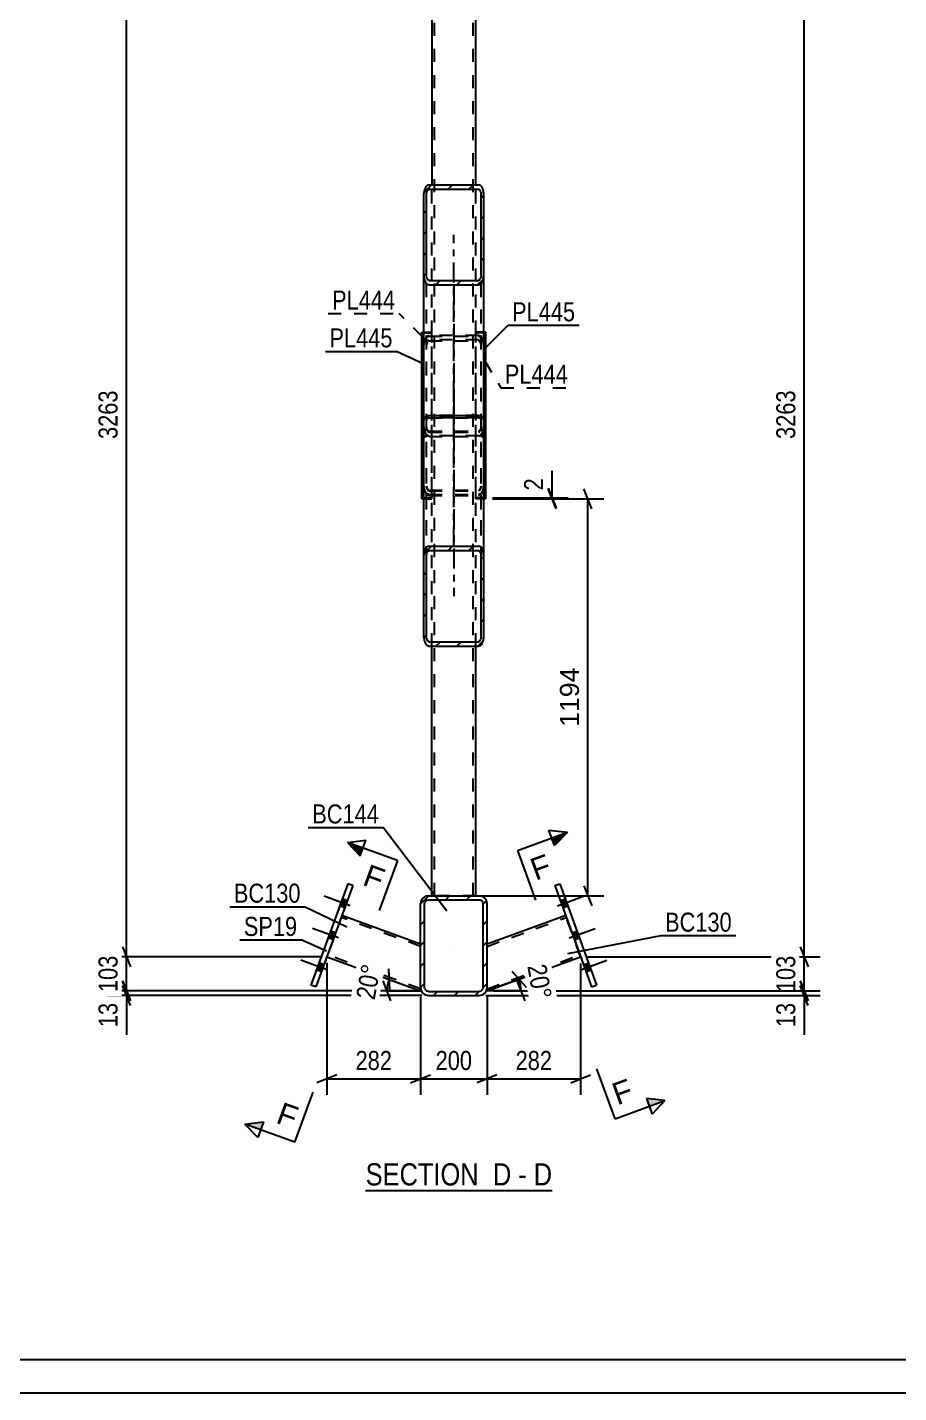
# Model space of a CAD drawing. Header units: millimetres. Extents: x 0 to 1189, y 0 to 841.
# Drawn here: x 177.8 to 309, y 0 to 205.4 of the extents above; entities that cross this region are included whole.
import ezdxf

# ---------------------------------------------------------------- set-up
doc = ezdxf.new("R2010")
doc.units = ezdxf.units.MM
doc.linetypes.add('DXK_LINE_DOT2', pattern=[3.9198, 1.9599, -1.9599])
doc.linetypes.add('DXK_LINE_DOT3', pattern=[5.9187, 2.979, -0.9799, 0.9799, -0.9799])
doc.styles.add('Arial', font='arial.ttf', dxfattribs={"height": 0.2})
doc.styles.add('Arial Narrow', font='ARIALN.TTF', dxfattribs={"height": 0.2})

# ---------------------------------------------------------------- blocks, each defined once
blk = doc.blocks.new('Unknown-814738513-1135')
at = {"color": 5, "linetype": 'Continuous'}
for p, q in [((5, 5), (1184, 5)), ((0, 0), (1189, 0))]:
    blk.add_line(p, q, dxfattribs=at)
blk = doc.blocks.new('Unknown-814738513-15 - 2674')
at = {"color": 6, "linetype": 'Continuous'}
blk.add_line((228.74, 30.43), (256.81, 30.43), dxfattribs=at)
at = {"color": 0, "linetype": 'Continuous'}
for points in [[(246.85, 31.18), (246.85, 34.68), (228.74, 34.68), (228.74, 31.18)], [(250.67, 31.18), (250.67, 34.68), (247.9, 34.68), (247.9, 31.18)], [(252.99, 31.18), (252.99, 34.68), (251.72, 34.68), (251.72, 31.18)], [(256.81, 31.18), (256.81, 34.68), (254.04, 34.68), (254.04, 31.18)]]:
    blk.add_wipeout(points, dxfattribs=at)
at = {"color": 7, "linetype": 'Continuous', "style": 'Arial Narrow'}
for s, p in [('SECTION ', (228.74, 31.18)), ('D', (247.9, 31.18)), ('D', (254.04, 31.18)), ('-', (251.72, 31.18))]:
    blk.add_text(s, height=3.34, dxfattribs=at).set_placement(p)
blk = doc.blocks.new('Part-814738513-2681 - 2674')
at = {"color": 2, "linetype": 'Continuous'}
for p, q in [((237.21, 159.55), (237.51, 159.55)), ((237.21, 159.43), (237.21, 159.55)), ((237.21, 134.49), (237.21, 134.61)), ((237.21, 134.49), (237.51, 134.49))]:
    blk.add_line(p, q, dxfattribs=at)
at = {"color": 7, "linetype": 'DXK_LINE_DOT2'}
for p, q in [((237.21, 134.61), (237.21, 159.43)), ((237.51, 159.55), (238.71, 159.55)), ((238.71, 134.49), (238.71, 159.55)), ((237.51, 134.49), (238.71, 134.49))]:
    blk.add_line(p, q, dxfattribs=at)
blk = doc.blocks.new('Part-814738513-2680 - 2674')
at = {"color": 7, "linetype": 'DXK_LINE_DOT2'}
for p, q in [((245.31, 134.61), (245.31, 159.43)), ((246.51, 159.43), (245.31, 159.43)), ((246.51, 134.61), (245.31, 134.61))]:
    blk.add_line(p, q, dxfattribs=at)
at = {"color": 2, "linetype": 'Continuous'}
for p, q in [((246.81, 159.43), (246.51, 159.43)), ((246.81, 134.61), (246.81, 159.43)), ((246.81, 134.61), (246.51, 134.61))]:
    blk.add_line(p, q, dxfattribs=at)
blk = doc.blocks.new('Bolt-814738513-2698 - 2674')
at = {"linetype": 'Continuous'}
for points in [[(259.16, 73.25), (258.79, 74.28), (258.03, 74.01), (258.41, 72.97)], [(259.16, 73.25), (258.79, 74.28), (258.03, 74.01), (258.41, 72.97)], [(259.16, 73.25), (258.79, 74.28), (258.03, 74.01), (258.41, 72.97)], [(260.92, 68.41), (260.55, 69.44), (259.79, 69.17), (260.17, 68.13)], [(260.92, 68.41), (260.55, 69.44), (259.79, 69.17), (260.17, 68.13)], [(262.67, 63.62), (262.29, 64.65), (261.54, 64.38), (261.92, 63.34)], [(262.67, 63.62), (262.29, 64.65), (261.54, 64.38), (261.92, 63.34)], [(262.67, 63.62), (262.29, 64.65), (261.54, 64.38), (261.92, 63.34)]]:
    blk.add_hatch(color=1, dxfattribs=at).paths.add_polyline_path(points)
at = {"color": 1, "linetype": 'Continuous'}
for p, q in [((257.61, 73.27), (261.51, 74.69)), ((257.61, 73.27), (261.51, 74.69)), ((257.61, 73.27), (261.51, 74.69)), ((258.03, 74.01), (258.79, 74.28)), ((258.03, 74.01), (258.79, 74.28)), ((258.03, 74.01), (258.79, 74.28)), ((258.41, 72.97), (259.16, 73.25)), ((258.41, 72.97), (259.16, 73.25)), ((258.41, 72.97), (259.16, 73.25)), ((259.37, 68.43), (263.27, 69.85)), ((259.37, 68.43), (263.27, 69.85)), ((259.79, 69.17), (260.55, 69.44)), ((259.79, 69.17), (260.55, 69.44)), ((260.17, 68.13), (260.92, 68.41)), ((260.17, 68.13), (260.92, 68.41)), ((261.12, 63.64), (265.02, 65.06)), ((261.12, 63.64), (265.02, 65.06)), ((261.12, 63.64), (265.02, 65.06)), ((261.54, 64.38), (262.29, 64.65)), ((261.54, 64.38), (262.29, 64.65)), ((261.54, 64.38), (262.29, 64.65)), ((261.92, 63.34), (262.67, 63.62)), ((261.92, 63.34), (262.67, 63.62)), ((261.92, 63.34), (262.67, 63.62))]:
    blk.add_line(p, q, dxfattribs=at)
blk = doc.blocks.new('Part-814738513-2682 - 2674')
at = {"color": 7, "linetype": 'DXK_LINE_DOT2'}
for p, q in [((245.31, 134.49), (245.31, 159.55)), ((246.51, 159.55), (245.31, 159.55)), ((246.81, 134.61), (246.81, 159.43)), ((246.51, 134.49), (245.31, 134.49))]:
    blk.add_line(p, q, dxfattribs=at)
at = {"color": 2, "linetype": 'Continuous'}
for p, q in [((246.81, 159.55), (246.51, 159.55)), ((246.81, 159.55), (246.81, 159.43)), ((246.81, 134.49), (246.51, 134.49)), ((246.81, 134.49), (246.81, 134.61))]:
    blk.add_line(p, q, dxfattribs=at)
blk = doc.blocks.new('Part-814738513-2699 - 2674')
at = {"color": 2, "linetype": 'Continuous'}
for p, q in [((257.2, 76.31), (257.95, 76.58)), ((257.2, 76.31), (262.75, 61.04)), ((257.95, 76.58), (263.5, 61.31)), ((262.75, 61.04), (263.5, 61.31))]:
    blk.add_line(p, q, dxfattribs=at)
blk = doc.blocks.new('Part-814738513-2683 - 2674')
at = {"color": 2, "linetype": 'Continuous'}
for p, q in [((237.21, 134.61), (237.21, 159.43)), ((237.21, 159.43), (237.51, 159.43)), ((237.21, 134.61), (237.51, 134.61))]:
    blk.add_line(p, q, dxfattribs=at)
at = {"color": 7, "linetype": 'DXK_LINE_DOT2'}
for p, q in [((237.51, 159.43), (238.71, 159.43)), ((238.71, 134.61), (238.71, 159.43)), ((237.51, 134.61), (238.71, 134.61))]:
    blk.add_line(p, q, dxfattribs=at)
blk = doc.blocks.new('Bolt-814738513-2700 - 2674')
at = {"linetype": 'Continuous'}
for points in [[(225.61, 72.97), (225.98, 74.01), (225.23, 74.28), (224.85, 73.25)], [(225.61, 72.97), (225.98, 74.01), (225.23, 74.28), (224.85, 73.25)], [(225.61, 72.97), (225.98, 74.01), (225.23, 74.28), (224.85, 73.25)], [(223.84, 68.13), (224.22, 69.17), (223.47, 69.44), (223.09, 68.41)], [(223.84, 68.13), (224.22, 69.17), (223.47, 69.44), (223.09, 68.41)], [(222.1, 63.34), (222.48, 64.38), (221.72, 64.65), (221.35, 63.62)], [(222.1, 63.34), (222.48, 64.38), (221.72, 64.65), (221.35, 63.62)], [(222.1, 63.34), (222.48, 64.38), (221.72, 64.65), (221.35, 63.62)]]:
    blk.add_hatch(color=1, dxfattribs=at).paths.add_polyline_path(points)
at = {"color": 1, "linetype": 'Continuous'}
for p, q in [((226.4, 73.27), (222.5, 74.69)), ((226.4, 73.27), (222.5, 74.69)), ((226.4, 73.27), (222.5, 74.69)), ((225.98, 74.01), (225.23, 74.28)), ((225.98, 74.01), (225.23, 74.28)), ((225.98, 74.01), (225.23, 74.28)), ((225.61, 72.97), (224.85, 73.25)), ((225.61, 72.97), (224.85, 73.25)), ((225.61, 72.97), (224.85, 73.25)), ((224.64, 68.43), (220.74, 69.85)), ((224.64, 68.43), (220.74, 69.85)), ((223.84, 68.13), (223.09, 68.41)), ((223.84, 68.13), (223.09, 68.41)), ((224.22, 69.17), (223.47, 69.44)), ((224.22, 69.17), (223.47, 69.44)), ((222.9, 63.64), (219, 65.06)), ((222.9, 63.64), (219, 65.06)), ((222.9, 63.64), (219, 65.06)), ((222.48, 64.38), (221.72, 64.65)), ((222.48, 64.38), (221.72, 64.65)), ((222.48, 64.38), (221.72, 64.65)), ((222.1, 63.34), (221.35, 63.62)), ((222.1, 63.34), (221.35, 63.62)), ((222.1, 63.34), (221.35, 63.62))]:
    blk.add_line(p, q, dxfattribs=at)
blk = doc.blocks.new('Part-814738513-2701 - 2674')
at = {"color": 2, "linetype": 'Continuous'}
for p, q in [((226.07, 76.58), (220.51, 61.31)), ((226.82, 76.31), (221.26, 61.04)), ((226.82, 76.31), (226.07, 76.58)), ((221.26, 61.04), (220.51, 61.31))]:
    blk.add_line(p, q, dxfattribs=at)
blk = doc.blocks.new('Part-814738513-2822 - 2674')
at = {"color": 7, "linetype": 'DXK_LINE_DOT2'}
for p, q in [((237.51, 145.32), (237.51, 172.91)), ((237.91, 145.32), (237.91, 172.91)), ((246.11, 145.32), (246.11, 172.91)), ((246.51, 145.32), (246.51, 172.91)), ((237.57, 158.22), (237.51, 157.71)), ((238.31, 159.05), (238, 158.94)), ((238.15, 158.33), (238.31, 158.38)), ((245.71, 159.05), (238.31, 159.05)), ((245.71, 158.38), (238.31, 158.38)), ((246.01, 158.94), (245.71, 159.05)), ((245.71, 158.38), (245.86, 158.33)), ((246.51, 157.71), (246.45, 158.22)), ((237.91, 157.71), (237.94, 157.96)), ((246.08, 157.96), (246.11, 157.71)), ((237.51, 145.32), (237.57, 144.8)), ((237.94, 145.06), (237.91, 145.32)), ((238, 144.08), (238.31, 143.98)), ((238.31, 144.65), (238.15, 144.7)), ((238.31, 144.65), (245.71, 144.65)), ((245.71, 143.98), (238.31, 143.98)), ((245.86, 144.7), (245.71, 144.65)), ((245.71, 143.98), (246.01, 144.08)), ((246.11, 145.32), (246.08, 145.06)), ((246.45, 144.8), (246.51, 145.32))]:
    blk.add_line(p, q, dxfattribs=at)
at = {"color": 7, "linetype": 'DXK_LINE_DOT3'}
blk.add_line((242.01, 166.72), (242.01, 143.49), dxfattribs=at)
at = {"color": 7, "linetype": 'DXK_LINE_DOT2'}
for centre, radius, start, end in [((238.78, 157.99), 1.23, 129.1195, 169.1905), ((238.54, 157.85), 0.616, 129.1195, 169.1905), ((245.47, 157.85), 0.616, 10.8095, 50.8805), ((245.24, 157.99), 1.23, 10.8095, 50.8805), ((238.78, 145.03), 1.23, 190.8095, 230.8805), ((238.54, 145.17), 0.616, 190.8095, 230.8805), ((245.47, 145.17), 0.616, 309.1195, 349.1905), ((245.24, 145.03), 1.23, 309.1195, 349.1905)]:
    blk.add_arc(centre, radius, start, end, dxfattribs=at)
blk = doc.blocks.new('Part-814738513-2770 - 2674')
at = {"linetype": 'Continuous'}
h = blk.add_hatch(dxfattribs=at)
h.set_pattern_fill('', scale=0.7, style=0, pattern_type=0)
h.set_pattern_definition([(45, (237.0076, 60.9695), (-1.57154, 1.57154), [])])
h.paths.add_polyline_path([(237.01, 73.57), (237.01, 60.97), (237.1, 60.51), (237.36, 60.12), (237.75, 59.86), (238.21, 59.77), (245.81, 59.77), (246.27, 59.86), (246.66, 60.12), (246.92, 60.51), (247.01, 60.97), (247.01, 73.57), (246.92, 74.03), (246.66, 74.42), (246.27, 74.68), (245.81, 74.77), (238.21, 74.77), (237.75, 74.68), (237.36, 74.42), (237.1, 74.03)])
h.paths.add_polyline_path([(237.78, 73.99), (237.98, 74.12), (238.21, 74.17), (245.81, 74.17), (246.04, 74.12), (246.23, 73.99), (246.36, 73.8), (246.41, 73.57), (246.41, 60.97), (246.36, 60.74), (246.23, 60.55), (246.04, 60.42), (245.81, 60.37), (238.21, 60.37), (237.98, 60.42), (237.78, 60.55), (237.65, 60.74), (237.61, 60.97), (237.61, 73.57), (237.65, 73.8)])
at = {"color": 2, "linetype": 'Continuous'}
for p, q in [((237.1, 74.03), (237.01, 73.57)), ((238.21, 74.77), (237.75, 74.68)), ((237.98, 74.12), (238.21, 74.17)), ((238.21, 74.77), (245.81, 74.77)), ((238.21, 74.17), (245.81, 74.17)), ((246.27, 74.68), (245.81, 74.77)), ((245.81, 74.17), (246.04, 74.12)), ((247.01, 73.57), (246.92, 74.03)), ((237.01, 60.97), (237.01, 73.57)), ((237.61, 73.57), (237.65, 73.8)), ((237.61, 60.97), (237.61, 73.57)), ((246.36, 73.8), (246.41, 73.57)), ((246.41, 60.97), (246.41, 73.57)), ((247.01, 60.97), (247.01, 73.57)), ((237.01, 60.97), (237.1, 60.51)), ((237.65, 60.74), (237.61, 60.97)), ((237.75, 59.86), (238.21, 59.77)), ((238.21, 60.37), (237.98, 60.42)), ((238.21, 60.37), (245.81, 60.37)), ((238.21, 59.77), (245.81, 59.77)), ((246.04, 60.42), (245.81, 60.37)), ((245.81, 59.77), (246.27, 59.86)), ((246.41, 60.97), (246.36, 60.74)), ((246.92, 60.51), (247.01, 60.97))]:
    blk.add_line(p, q, dxfattribs=at)
at = {"color": 7, "linetype": 'DXK_LINE_DOT3'}
blk.add_line((242.01, 67.27), (242.01, 67.27), dxfattribs=at)
at = {"color": 2, "linetype": 'Continuous'}
for centre, radius, start, end in [((238.21, 73.57), 1.2, 112.5, 157.5), ((238.21, 73.57), 0.6, 112.5, 157.5), ((245.81, 73.57), 0.6, 22.5, 67.5), ((245.81, 73.57), 1.2, 22.5, 67.5), ((238.21, 60.97), 1.2, 202.5, 247.5), ((238.21, 60.97), 0.6, 202.5, 247.5), ((245.81, 60.97), 0.6, 292.5, 337.5), ((245.81, 60.97), 1.2, 292.5, 337.5)]:
    blk.add_arc(centre, radius, start, end, dxfattribs=at)
blk = doc.blocks.new('Part-814738513-2706 - 2674')
at = {"color": 2, "linetype": 'Continuous'}
for p, q in [((258.85, 71.78), (247.01, 67.47)), ((247.01, 60.44), (261.1, 65.57)), ((247.01, 60.63), (247.01, 60.97)), ((247.01, 60.49), (247.01, 60.63)), ((247.01, 60.44), (247.01, 60.49))]:
    blk.add_line(p, q, dxfattribs=at)
at = {"color": 7, "linetype": 'DXK_LINE_DOT2'}
for p, q in [((247.01, 67.15), (258.95, 71.49)), ((261.1, 65.57), (258.85, 71.78)), ((247.01, 60.63), (247.01, 67.47)), ((247.01, 67.12), (247.01, 67.15)), ((247.01, 60.76), (261, 65.86)), ((247.01, 60.44), (247.01, 60.44))]:
    blk.add_line(p, q, dxfattribs=at)
blk = doc.blocks.new('Part-814738513-2707 - 2674')
at = {"color": 7, "linetype": 'DXK_LINE_DOT2'}
for p, q in [((225.17, 71.78), (222.91, 65.57)), ((237.01, 67.15), (225.07, 71.49)), ((237.01, 60.76), (223.01, 65.86)), ((237.01, 60.97), (237.01, 67.47)), ((237.01, 67.12), (237.01, 67.15))]:
    blk.add_line(p, q, dxfattribs=at)
at = {"color": 2, "linetype": 'Continuous'}
for p, q in [((237.01, 67.47), (225.17, 71.78)), ((222.91, 65.57), (237.01, 60.44)), ((237.01, 60.44), (237.01, 60.97))]:
    blk.add_line(p, q, dxfattribs=at)
blk = doc.blocks.new('Part-814738513-2709 - 2674')
at = {"color": 7, "linetype": 'DXK_LINE_DOT3'}
blk.add_line((242.01, 127.32), (242.01, 150.55), dxfattribs=at)
at = {"color": 7, "linetype": 'DXK_LINE_DOT2'}
for p, q in [((237.57, 146.61), (237.51, 146.35)), ((237.51, 121.13), (237.51, 146.35)), ((237.74, 146.82), (237.57, 146.61)), ((238, 146.97), (237.74, 146.82)), ((237.91, 146.35), (237.94, 146.48)), ((237.91, 121.13), (237.91, 146.35)), ((237.94, 146.48), (238.02, 146.59)), ((238.31, 147.02), (238, 146.97)), ((238.02, 146.59), (238.15, 146.66)), ((238.15, 146.66), (238.31, 146.68)), ((245.71, 147.02), (238.31, 147.02)), ((245.71, 146.68), (238.31, 146.68)), ((246.01, 146.97), (245.71, 147.02)), ((245.71, 146.68), (245.86, 146.66)), ((245.86, 146.66), (245.99, 146.59)), ((245.99, 146.59), (246.08, 146.48)), ((246.27, 146.82), (246.01, 146.97)), ((246.08, 146.48), (246.11, 146.35)), ((246.11, 121.13), (246.11, 146.35)), ((246.45, 146.61), (246.27, 146.82)), ((246.51, 146.35), (246.45, 146.61)), ((246.51, 121.13), (246.51, 146.35)), ((237.51, 143.98), (237.91, 143.98)), ((246.51, 143.98), (246.11, 143.98)), ((237.51, 136.33), (237.57, 135.82)), ((237.94, 136.08), (237.91, 136.33)), ((238.31, 135.66), (238.15, 135.71)), ((238.31, 135.66), (245.71, 135.66)), ((245.86, 135.71), (245.71, 135.66)), ((246.11, 136.33), (246.08, 136.08)), ((246.45, 135.82), (246.51, 136.33)), ((238, 135.09), (238.15, 135.04)), ((238.15, 135.04), (238.31, 134.99)), ((238.31, 134.99), (245.71, 134.99)), ((245.71, 134.99), (245.99, 135.09)), ((245.99, 135.09), (246.01, 135.09))]:
    blk.add_line(p, q, dxfattribs=at)
for centre, radius, start, end in [((238.78, 136.05), 1.23, 190.8095, 230.8805), ((238.54, 136.19), 0.616, 190.8095, 230.8805), ((245.47, 136.19), 0.616, 309.1195, 349.1905), ((245.24, 136.05), 1.23, 309.1195, 349.1905)]:
    blk.add_arc(centre, radius, start, end, dxfattribs=at)
blk = doc.blocks.new('Part-814738513-2821 - 2674')
at = {"linetype": 'Continuous'}
h = blk.add_hatch(dxfattribs=at)
h.set_pattern_fill('', scale=0.7, style=0, pattern_type=0)
h.set_pattern_definition([(45, (237.5076, 168.011), (-1.57154, 1.57154), [])])
h.paths.add_polyline_path([(237.51, 180.4), (237.51, 168.01), (237.57, 167.5), (237.74, 167.06), (238, 166.77), (238.31, 166.67), (245.71, 166.67), (246.01, 166.77), (246.27, 167.06), (246.45, 167.5), (246.51, 168.01), (246.51, 180.4), (246.45, 180.92), (246.27, 181.35), (246.01, 181.64), (245.71, 181.74), (238.31, 181.74), (238, 181.64), (237.74, 181.35), (237.57, 180.92)])
h.paths.add_polyline_path([(238.02, 180.88), (238.15, 181.02), (238.31, 181.07), (245.71, 181.07), (245.86, 181.02), (245.99, 180.88), (246.08, 180.66), (246.11, 180.4), (246.11, 168.01), (246.08, 167.75), (245.99, 167.54), (245.86, 167.39), (245.71, 167.34), (238.31, 167.34), (238.15, 167.39), (238.02, 167.54), (237.94, 167.75), (237.91, 168.01), (237.91, 180.4), (237.94, 180.66)])
at = {"color": 2, "linetype": 'Continuous'}
for p, q in [((237.57, 180.92), (237.51, 180.4)), ((238.31, 181.74), (238, 181.64)), ((238.15, 181.02), (238.31, 181.07)), ((238.31, 181.74), (245.71, 181.74)), ((238.31, 181.07), (245.71, 181.07)), ((246.01, 181.64), (245.71, 181.74)), ((245.71, 181.07), (245.86, 181.02)), ((246.51, 180.4), (246.45, 180.92)), ((237.51, 168.01), (237.51, 180.4)), ((237.91, 180.4), (237.94, 180.66)), ((237.91, 168.01), (237.91, 180.4)), ((246.08, 180.66), (246.11, 180.4)), ((246.11, 168.01), (246.11, 180.4)), ((246.51, 168.01), (246.51, 180.4)), ((237.51, 146.35), (237.51, 168.01)), ((237.51, 168.01), (237.57, 167.5)), ((237.94, 167.75), (237.91, 168.01)), ((238, 166.77), (238.31, 166.67)), ((238.31, 167.34), (238.15, 167.39)), ((238.31, 167.34), (245.71, 167.34)), ((238.31, 166.67), (245.71, 166.67)), ((245.86, 167.39), (245.71, 167.34)), ((245.71, 166.67), (246.01, 166.77)), ((246.11, 168.01), (246.08, 167.75)), ((246.45, 167.5), (246.51, 168.01)), ((246.51, 146.35), (246.51, 168.01))]:
    blk.add_line(p, q, dxfattribs=at)
at = {"color": 7, "linetype": 'DXK_LINE_DOT2'}
for p, q in [((237.51, 168.01), (237.51, 180.4)), ((237.91, 145.2), (237.91, 180.4)), ((246.11, 145.2), (246.11, 180.4)), ((246.51, 168.01), (246.51, 180.4)), ((238, 158.83), (238.31, 158.93)), ((238.31, 158.26), (238.15, 158.21)), ((238.31, 158.93), (245.71, 158.93)), ((238.31, 158.26), (245.71, 158.26)), ((245.71, 158.93), (246.01, 158.83)), ((245.86, 158.21), (245.71, 158.26)), ((237.51, 157.59), (237.57, 158.1)), ((237.94, 157.84), (237.91, 157.59)), ((246.11, 157.59), (246.08, 157.84)), ((246.45, 158.1), (246.51, 157.59)), ((237.51, 145.2), (237.51, 146.35)), ((246.51, 145.2), (246.51, 146.35)), ((237.57, 144.68), (237.51, 145.2)), ((237.91, 145.2), (237.94, 144.94)), ((238.31, 143.86), (238, 143.96)), ((238.15, 144.58), (238.31, 144.53)), ((238.31, 144.53), (245.71, 144.53)), ((238.31, 143.86), (245.71, 143.86)), ((245.71, 144.53), (245.86, 144.58)), ((246.01, 143.96), (245.71, 143.86)), ((246.08, 144.94), (246.11, 145.2)), ((246.51, 145.2), (246.45, 144.68))]:
    blk.add_line(p, q, dxfattribs=at)
at = {"color": 7, "linetype": 'DXK_LINE_DOT3'}
blk.add_line((242.01, 143.37), (242.01, 174.21), dxfattribs=at)
at = {"color": 2, "linetype": 'Continuous'}
for centre, radius, start, end in [((238.78, 180.68), 1.23, 129.1196, 169.1905), ((238.54, 180.54), 0.616, 129.1196, 169.1905), ((245.47, 180.54), 0.616, 10.8095, 50.8804), ((245.24, 180.68), 1.23, 10.8095, 50.8804), ((238.78, 167.73), 1.23, 190.8095, 230.8804), ((238.54, 167.87), 0.616, 190.8095, 230.8804), ((245.47, 167.87), 0.616, 309.1196, 349.1905), ((245.24, 167.73), 1.23, 309.1196, 349.1905)]:
    blk.add_arc(centre, radius, start, end, dxfattribs=at)
at = {"color": 7, "linetype": 'DXK_LINE_DOT2'}
for centre, radius, start, end in [((238.78, 157.87), 1.23, 129.1195, 169.1905), ((238.54, 157.73), 0.616, 129.1195, 169.1905), ((245.47, 157.73), 0.616, 10.8095, 50.8805), ((245.24, 157.87), 1.23, 10.8095, 50.8805), ((238.78, 144.92), 1.23, 190.8095, 230.8805), ((238.54, 145.06), 0.616, 190.8095, 230.8805), ((245.47, 145.06), 0.616, 309.1195, 349.1905), ((245.24, 144.92), 1.23, 309.1195, 349.1905)]:
    blk.add_arc(centre, radius, start, end, dxfattribs=at)
blk = doc.blocks.new('Part-814738513-2840 - 2674')
at = {"linetype": 'Continuous'}
h = blk.add_hatch(dxfattribs=at)
h.set_pattern_fill('', scale=0.7, style=0, pattern_type=0)
h.set_pattern_definition([(45, (237.5076, 113.6363), (-1.57154, 1.57154), [])])
h.paths.add_polyline_path([(237.51, 126.03), (237.51, 113.64), (237.57, 113.12), (237.74, 112.69), (238, 112.4), (238.31, 112.3), (245.71, 112.3), (246.01, 112.4), (246.27, 112.69), (246.45, 113.12), (246.51, 113.64), (246.51, 126.03), (246.45, 126.54), (246.27, 126.98), (246.01, 127.27), (245.71, 127.37), (238.31, 127.37), (238, 127.27), (237.74, 126.98), (237.57, 126.54)])
h.paths.add_polyline_path([(238.02, 126.5), (238.15, 126.65), (238.31, 126.7), (245.71, 126.7), (245.86, 126.65), (245.99, 126.5), (246.08, 126.28), (246.11, 126.03), (246.11, 113.64), (246.08, 113.38), (245.99, 113.16), (245.86, 113.02), (245.71, 112.97), (238.31, 112.97), (238.15, 113.02), (238.02, 113.16), (237.94, 113.38), (237.91, 113.64), (237.91, 126.03), (237.94, 126.28)])
at = {"color": 7, "linetype": 'DXK_LINE_DOT3'}
blk.add_line((242.01, 150.67), (242.01, 119.83), dxfattribs=at)
at = {"color": 2, "linetype": 'Continuous'}
for p, q in [((237.51, 146.35), (237.57, 146.61)), ((237.51, 126.03), (237.51, 146.35)), ((237.57, 146.61), (237.74, 146.82)), ((237.74, 146.82), (238, 146.97)), ((238, 146.97), (238.31, 147.02)), ((238.31, 147.02), (245.71, 147.02)), ((245.71, 147.02), (246.01, 146.97)), ((246.01, 146.97), (246.27, 146.82)), ((246.27, 146.82), (246.45, 146.61)), ((246.45, 146.61), (246.51, 146.35)), ((246.51, 126.03), (246.51, 146.35)), ((238.31, 127.37), (238, 127.27)), ((238.31, 127.37), (245.71, 127.37)), ((246.01, 127.27), (245.71, 127.37)), ((237.57, 126.54), (237.51, 126.03)), ((237.51, 113.64), (237.51, 126.03)), ((237.91, 126.03), (237.94, 126.28)), ((237.91, 113.64), (237.91, 126.03)), ((238.15, 126.65), (238.31, 126.7)), ((238.31, 126.7), (245.71, 126.7)), ((245.71, 126.7), (245.86, 126.65)), ((246.08, 126.28), (246.11, 126.03)), ((246.11, 113.64), (246.11, 126.03)), ((246.51, 126.03), (246.45, 126.54)), ((246.51, 113.64), (246.51, 126.03)), ((237.51, 113.64), (237.57, 113.12)), ((237.94, 113.38), (237.91, 113.64)), ((238.31, 112.97), (238.15, 113.02)), ((245.86, 113.02), (245.71, 112.97)), ((246.11, 113.64), (246.08, 113.38)), ((246.45, 113.12), (246.51, 113.64)), ((238, 112.4), (238.31, 112.3)), ((238.31, 112.97), (245.71, 112.97)), ((238.31, 112.3), (245.71, 112.3)), ((245.71, 112.3), (246.01, 112.4))]:
    blk.add_line(p, q, dxfattribs=at)
at = {"color": 7, "linetype": 'DXK_LINE_DOT2'}
for p, q in [((237.94, 146.48), (237.91, 146.35)), ((237.91, 113.64), (237.91, 146.35)), ((238.02, 146.59), (237.94, 146.48)), ((238.15, 146.66), (238.02, 146.59)), ((238.31, 146.68), (238.15, 146.66)), ((238.31, 146.68), (245.71, 146.68)), ((245.86, 146.66), (245.71, 146.68)), ((245.99, 146.59), (245.86, 146.66)), ((246.08, 146.48), (245.99, 146.59)), ((246.11, 146.35), (246.08, 146.48)), ((246.11, 113.64), (246.11, 146.35)), ((237.51, 143.86), (237.91, 143.86)), ((246.11, 143.86), (246.51, 143.86)), ((237.57, 135.94), (237.51, 136.45)), ((237.91, 136.45), (237.94, 136.19)), ((238.15, 135.83), (238.31, 135.78)), ((238.31, 135.78), (245.71, 135.78)), ((245.71, 135.78), (245.86, 135.83)), ((246.08, 136.19), (246.11, 136.45)), ((246.51, 136.45), (246.45, 135.94)), ((238.31, 135.11), (238, 135.21)), ((238.31, 135.11), (245.71, 135.11)), ((246.01, 135.21), (245.71, 135.11)), ((237.51, 113.64), (237.51, 126.03)), ((246.51, 113.64), (246.51, 126.03))]:
    blk.add_line(p, q, dxfattribs=at)
for centre, radius, start, end in [((238.78, 136.17), 1.23, 190.8095, 230.8805), ((238.54, 136.31), 0.616, 190.8095, 230.8805), ((245.47, 136.31), 0.616, 309.1195, 349.1905), ((245.24, 136.17), 1.23, 309.1195, 349.1905)]:
    blk.add_arc(centre, radius, start, end, dxfattribs=at)
at = {"color": 2, "linetype": 'Continuous'}
for centre, radius, start, end in [((238.78, 126.31), 1.23, 129.1195, 169.1905), ((238.54, 126.17), 0.616, 129.1195, 169.1905), ((245.47, 126.17), 0.616, 10.8095, 50.8805), ((245.24, 126.31), 1.23, 10.8095, 50.8805), ((238.78, 113.35), 1.23, 190.8095, 230.8805), ((238.54, 113.5), 0.616, 190.8095, 230.8805), ((245.47, 113.5), 0.616, 309.1195, 349.1905), ((245.24, 113.35), 1.23, 309.1195, 349.1905)]:
    blk.add_arc(centre, radius, start, end, dxfattribs=at)
blk = doc.blocks.new('Part-814738513-2873 - 2674')
at = {"color": 2, "linetype": 'Continuous'}
for p, q in [((238.71, 219.27), (238.71, 181.74)), ((245.31, 181.74), (245.31, 219.27)), ((238.71, 74.77), (238.71, 112.3)), ((245.31, 74.77), (245.31, 112.3))]:
    blk.add_line(p, q, dxfattribs=at)
at = {"color": 7, "linetype": 'DXK_LINE_DOT2'}
for p, q in [((245.31, 219.27), (238.71, 219.27)), ((238.77, 219.27), (238.71, 219.27)), ((239.11, 74.77), (239.11, 219.27)), ((244.91, 74.77), (244.91, 219.27)), ((238.71, 112.3), (238.71, 181.74)), ((245.31, 112.3), (245.31, 181.74)), ((245.31, 74.77), (238.71, 74.77))]:
    blk.add_line(p, q, dxfattribs=at)
blk = doc.blocks.new('StraightDimension-814738513-2964 - 2674')
at = {"color": 7, "linetype": 'Continuous'}
for p, q in [((295.36, 227.22), (294.16, 230.22)), ((248.01, 228.72), (297.16, 228.72)), ((294.76, 65.57), (294.76, 228.72)), ((294.16, 67.07), (295.36, 64.07)), ((262.1, 65.57), (297.16, 65.57))]:
    blk.add_line(p, q, dxfattribs=at)
at = {"color": 0}
blk.add_wipeout([(294.01, 151.4), (289.81, 151.4), (289.81, 142.89), (294.01, 142.89)], dxfattribs=at)
at = {"color": 3, "style": 'Arial Narrow'}
blk.add_text('3263', height=2.863, rotation=90.0002, dxfattribs=at).set_placement((293.41, 143.49))
blk = doc.blocks.new('StraightDimension-814738513-2957 - 2674')
at = {"color": 7, "linetype": 'Continuous'}
for p, q in [((294.16, 67.07), (295.36, 64.07)), ((262.1, 65.57), (297.16, 65.57)), ((294.76, 60.44), (294.76, 65.57)), ((295.36, 58.94), (294.16, 61.94)), ((248.01, 60.44), (297.16, 60.44))]:
    blk.add_line(p, q, dxfattribs=at)
at = {"color": 0}
blk.add_wipeout([(294.01, 66.35), (289.81, 66.35), (289.81, 59.66), (294.01, 59.66)], dxfattribs=at)
at = {"color": 3, "style": 'Arial Narrow'}
blk.add_text('103', height=2.863, rotation=90.0002, dxfattribs=at).set_placement((293.41, 60.26))
blk = doc.blocks.new('StraightDimension-814738513-2928 - 2674')
at = {"color": 7, "linetype": 'Continuous'}
for p, q in [((237.01, 59.55), (237.01, 44.8)), ((247.01, 59.55), (247.01, 44.8)), ((235.51, 46.6), (238.51, 47.8)), ((248.51, 47.8), (245.51, 46.6)), ((237.01, 47.2), (247.01, 47.2))]:
    blk.add_line(p, q, dxfattribs=at)
at = {"color": 0}
blk.add_wipeout([(245.35, 47.95), (245.35, 52.15), (238.67, 52.15), (238.67, 47.95)], dxfattribs=at)
at = {"color": 3, "style": 'Arial Narrow'}
blk.add_text('200', height=2.863, dxfattribs=at).set_placement((239.27, 48.55))
blk = doc.blocks.new('StraightDimension-814738513-2935 - 2674')
at = {"color": 7, "linetype": 'Continuous'}
for p, q in [((261.1, 64.57), (261.1, 44.8)), ((247.01, 59.55), (247.01, 44.8)), ((248.51, 47.8), (245.51, 46.6)), ((259.6, 46.6), (262.6, 47.8)), ((247.01, 47.2), (261.1, 47.2))]:
    blk.add_line(p, q, dxfattribs=at)
at = {"color": 0}
blk.add_wipeout([(257.4, 47.95), (257.4, 52.15), (250.71, 52.15), (250.71, 47.95)], dxfattribs=at)
at = {"color": 3, "style": 'Arial Narrow'}
blk.add_text('282', height=2.863, dxfattribs=at).set_placement((251.31, 48.55))
blk = doc.blocks.new('StraightDimension-814738513-2939 - 2674')
at = {"color": 7, "linetype": 'Continuous'}
for p, q in [((222.91, 64.68), (222.91, 44.8)), ((237.01, 59.55), (237.01, 44.8)), ((224.41, 47.8), (221.41, 46.6)), ((235.51, 46.6), (238.51, 47.8)), ((222.91, 47.2), (237.01, 47.2))]:
    blk.add_line(p, q, dxfattribs=at)
at = {"color": 0}
blk.add_wipeout([(233.3, 47.95), (233.3, 52.15), (226.62, 52.15), (226.62, 47.95)], dxfattribs=at)
at = {"color": 3, "style": 'Arial Narrow'}
blk.add_text('282', height=2.863, dxfattribs=at).set_placement((227.22, 48.55))
blk = doc.blocks.new('StraightDimension-814738513-2947 - 2674')
at = {"color": 7, "linetype": 'Continuous'}
for p, q in [((294.16, 61.94), (295.36, 58.94)), ((246.81, 59.77), (297.16, 59.77)), ((248.01, 60.44), (297.16, 60.44)), ((295.36, 58.27), (294.16, 61.27)), ((294.76, 59.77), (294.76, 60.44))]:
    blk.add_line(p, q, dxfattribs=at)
at = {"color": 0}
blk.add_wipeout([(294.01, 59.24), (289.81, 59.24), (289.81, 54.39), (294.01, 54.39)], dxfattribs=at)
at = {"color": 7, "linetype": 'Continuous'}
blk.add_line((294.76, 59.77), (294.76, 53.86), dxfattribs=at)
blk.add_line((294.76, 59.77), (294.76, 53.86), dxfattribs=at)
at = {"color": 3, "style": 'Arial Narrow'}
blk.add_text('13', height=2.863, rotation=90.0002, dxfattribs=at).set_placement((293.41, 54.99))
blk = doc.blocks.new('StraightDimension-814738513-2979 - 2674')
at = {"color": 7, "linetype": 'Continuous'}
for p, q in [((192.14, 61.94), (193.34, 58.94)), ((236.01, 60.44), (189.89, 60.44)), ((237.21, 59.77), (189.89, 59.77)), ((193.34, 58.27), (192.14, 61.27)), ((192.74, 59.77), (192.74, 60.44))]:
    blk.add_line(p, q, dxfattribs=at)
at = {"color": 0}
blk.add_wipeout([(191.99, 59.24), (187.79, 59.24), (187.79, 54.39), (191.99, 54.39)], dxfattribs=at)
at = {"color": 7, "linetype": 'Continuous'}
blk.add_line((192.74, 59.77), (192.74, 53.86), dxfattribs=at)
blk.add_line((192.74, 59.77), (192.74, 53.86), dxfattribs=at)
at = {"color": 3, "style": 'Arial Narrow'}
blk.add_text('13', height=2.863, rotation=90.0002, dxfattribs=at).set_placement((191.39, 54.99))
blk = doc.blocks.new('StraightDimension-814738513-2996 - 2674')
at = {"color": 7, "linetype": 'Continuous'}
for p, q in [((193.34, 227.2), (192.14, 230.2)), ((236.01, 228.7), (189.89, 228.7)), ((192.74, 65.57), (192.74, 228.7)), ((192.14, 67.07), (193.34, 64.07)), ((221.91, 65.57), (189.89, 65.57))]:
    blk.add_line(p, q, dxfattribs=at)
at = {"color": 0}
blk.add_wipeout([(191.99, 151.4), (187.79, 151.4), (187.79, 142.88), (191.99, 142.88)], dxfattribs=at)
at = {"color": 3, "style": 'Arial Narrow'}
blk.add_text('3263', height=2.863, rotation=90.0002, dxfattribs=at).set_placement((191.39, 143.48))
blk = doc.blocks.new('StraightDimension-814738513-3003 - 2674')
at = {"color": 7, "linetype": 'Continuous'}
for p, q in [((192.14, 67.07), (193.34, 64.07)), ((221.91, 65.57), (189.89, 65.57)), ((192.74, 60.44), (192.74, 65.57)), ((193.34, 58.94), (192.14, 61.94)), ((236.01, 60.44), (189.89, 60.44))]:
    blk.add_line(p, q, dxfattribs=at)
at = {"color": 0}
blk.add_wipeout([(191.99, 66.35), (187.79, 66.35), (187.79, 59.67), (191.99, 59.67)], dxfattribs=at)
at = {"color": 3, "style": 'Arial Narrow'}
blk.add_text('103', height=2.863, rotation=90.0002, dxfattribs=at).set_placement((191.39, 60.27))
blk = doc.blocks.new('StraightDimension-814738513-16280 - 2674')
at = {"color": 7, "linetype": 'Continuous'}
for p, q in [((262.8, 132.99), (261.6, 135.99)), ((247.81, 134.49), (264.6, 134.49)), ((262.2, 74.77), (262.2, 134.49)), ((261.6, 76.27), (262.8, 73.27)), ((243.01, 74.77), (264.6, 74.77))]:
    blk.add_line(p, q, dxfattribs=at)
at = {"color": 0}
blk.add_wipeout([(261.45, 109.68), (257.25, 109.68), (257.25, 99.58), (261.45, 99.58)], dxfattribs=at)
at = {"color": 3, "style": 'Arial'}
blk.add_text('1194', height=2.865, rotation=90.0002, dxfattribs=at).set_placement((260.85, 100.18))
blk = doc.blocks.new('StraightDimension-814738513-16292 - 2674')
at = {"color": 7, "linetype": 'Continuous'}
for p, q in [((256.2, 136.11), (257.4, 133.11)), ((257.4, 132.99), (256.2, 135.99)), ((247.81, 134.61), (259.2, 134.61)), ((247.81, 134.49), (259.2, 134.49)), ((256.8, 134.49), (256.8, 134.61))]:
    blk.add_line(p, q, dxfattribs=at)
at = {"color": 0}
blk.add_wipeout([(256.05, 138.16), (251.85, 138.16), (251.85, 135.14), (256.05, 135.14)], dxfattribs=at)
at = {"color": 7, "linetype": 'Continuous'}
blk.add_line((256.8, 134.61), (256.8, 138.69), dxfattribs=at)
blk.add_line((256.8, 134.61), (256.8, 138.69), dxfattribs=at)
at = {"color": 3, "style": 'Arial Narrow'}
blk.add_text('2', height=2.86, rotation=90.0002, dxfattribs=at).set_placement((255.45, 135.74))
blk = doc.blocks.new('AngleDimension-814738513-18981 - 2674')
at = {"color": 7, "linetype": 'Continuous'}
for p, q in [((232.2, 63.79), (232.31, 60.56)), ((232.55, 58.94), (231.35, 61.94)), ((232.26, 62.17), (237.01, 60.44)), ((236.01, 60.44), (231.95, 60.44)), ((231.95, 60.44), (237.01, 60.44))]:
    blk.add_line(p, q, dxfattribs=at)
blk.add_arc((237.01, 60.44), 5.06, 160.0001, 180, dxfattribs=at)
at = {"color": 0}
blk.add_wipeout([(231.7, 64.66), (227.57, 65.39), (226.44, 59.03), (230.58, 58.3)], dxfattribs=at)
at = {"color": 3, "style": 'Arial Narrow'}
blk.add_text('20°', height=2.863, rotation=80.0021, dxfattribs=at).set_placement((230.09, 58.99))
blk = doc.blocks.new('AngleDimension-814738513-18985 - 2674')
at = {"color": 7, "linetype": 'Continuous'}
for p, q in [((251.82, 62.2), (247.01, 60.44)), ((247.95, 60.79), (251.82, 62.2)), ((250.74, 63.4), (252.9, 60.99)), ((252.73, 58.94), (251.53, 61.94)), ((252.13, 60.44), (247.01, 60.44))]:
    blk.add_line(p, q, dxfattribs=at)
blk.add_arc((247.01, 60.44), 5.12, 0, 19.9999, dxfattribs=at)
at = {"color": 0}
blk.add_wipeout([(253.5, 58.31), (257.63, 59.04), (256.51, 65.4), (252.38, 64.67)], dxfattribs=at)
at = {"color": 3, "style": 'Arial Narrow'}
blk.add_text('20°', height=2.863, rotation=-80.0021, dxfattribs=at).set_placement((253.07, 64.18))
blk = doc.blocks.new('Mark-814738513-2766 - 2674')
at = {"color": 0}
blk.add_wipeout([(230.75, 85.64), (230.75, 88.64), (220.7, 88.64), (220.7, 85.64)], dxfattribs=at)
blk.add_wipeout([(230.75, 85.64), (230.75, 88.64), (220.7, 88.64), (220.7, 85.64)], dxfattribs=at)
at = {"color": 30, "linetype": 'Continuous'}
for p in [(220.1, 85.04), (240.94, 72.46)]:
    blk.add_line(p, (231.35, 85.04), dxfattribs=at)
at = {"color": 3, "style": 'Arial Narrow'}
blk.add_text('BC144', height=2.863, dxfattribs=at).set_placement((220.7, 85.64))
blk = doc.blocks.new('Mark-814738513-2702 - 2674')
at = {"color": 0}
blk.add_wipeout([(283.86, 69.36), (283.86, 72.36), (273.81, 72.36), (273.81, 69.36)], dxfattribs=at)
blk.add_wipeout([(283.86, 69.36), (283.86, 72.36), (273.81, 72.36), (273.81, 69.36)], dxfattribs=at)
at = {"color": 30, "linetype": 'Continuous'}
for p, q in [((259.19, 66.07), (273.21, 68.76)), ((273.21, 68.76), (284.46, 68.76))]:
    blk.add_line(p, q, dxfattribs=at)
at = {"color": 3, "style": 'Arial Narrow'}
blk.add_text('BC130', height=2.863, dxfattribs=at).set_placement((273.81, 69.36))
blk = doc.blocks.new('SectionMark-814738513-3108 - 2674')
at = {"linetype": 'Continuous'}
for points in [[(257.17, 82.3), (256.75, 83.48), (259.1, 84.33)], [(271.44, 43.09), (271.02, 44.27), (273.79, 43.95)]]:
    blk.add_hatch(color=6, dxfattribs=at).paths.add_polyline_path(points)
at = {"color": 6, "linetype": 'Continuous'}
for p, q in [((257.17, 82.3), (256.32, 84.65)), ((256.32, 84.65), (259.1, 84.33)), ((259.1, 84.33), (257.17, 82.3)), ((273.79, 43.95), (271.02, 44.27)), ((271.02, 44.27), (271.87, 41.92)), ((273.79, 43.95), (271.87, 41.92))]:
    blk.add_line(p, q, dxfattribs=at)
at = {"color": 0, "linetype": 'Continuous'}
for points in [[(256.99, 77.98), (255.79, 81.27), (253.12, 80.29), (254.31, 77)], [(269.3, 44.17), (268.1, 47.46), (265.42, 46.49), (266.62, 43.2)]]:
    blk.add_wipeout(points, dxfattribs=at)
at = {"color": 6, "linetype": 'Continuous'}
for p, q in [((251.58, 81.59), (259.1, 84.33)), ((251.58, 81.59), (254.31, 74.08)), ((266.28, 41.21), (263.54, 48.73)), ((266.28, 41.21), (273.79, 43.95))]:
    blk.add_line(p, q, dxfattribs=at)
at = {"color": 3, "linetype": 'Continuous', "style": 'Arial'}
for p in [(254.31, 77), (266.62, 43.2)]:
    blk.add_text('F', height=3.34, rotation=20.002, dxfattribs=at).set_placement(p)
blk = doc.blocks.new('Mark-814738513-16249 - 2674')
at = {"color": 0}
blk.add_wipeout([(260.28, 161.19), (260.28, 164.19), (250.78, 164.19), (250.78, 161.19)], dxfattribs=at)
blk.add_wipeout([(260.28, 161.19), (260.28, 164.19), (250.78, 164.19), (250.78, 161.19)], dxfattribs=at)
at = {"color": 30, "linetype": 'Continuous'}
for p, q in [((246.65, 157.05), (250.18, 160.59)), ((250.18, 160.59), (260.88, 160.59))]:
    blk.add_line(p, q, dxfattribs=at)
at = {"color": 3, "style": 'Arial Narrow'}
blk.add_text('PL445', height=2.863, dxfattribs=at).set_placement((250.78, 161.19))
blk = doc.blocks.new('Mark-814738513-16251 - 2674')
at = {"color": 0}
blk.add_wipeout([(259.19, 151.8), (259.19, 154.8), (249.69, 154.8), (249.69, 151.8)], dxfattribs=at)
blk.add_wipeout([(259.19, 151.8), (259.19, 154.8), (249.69, 154.8), (249.69, 151.8)], dxfattribs=at)
at = {"color": 30, "linetype": 'DXK_LINE_DOT2'}
for p, q in [((246.69, 155.24), (249.09, 151.2)), ((249.09, 151.2), (259.79, 151.2))]:
    blk.add_line(p, q, dxfattribs=at)
at = {"color": 3, "style": 'Arial Narrow'}
blk.add_text('PL444', height=2.863, dxfattribs=at).set_placement((249.69, 151.8))
blk = doc.blocks.new('SectionMark-814738513-3104 - 2674')
at = {"linetype": 'Continuous'}
for points in [[(228.34, 81.94), (227.91, 80.77), (225.99, 82.79)], [(213.34, 40.74), (212.91, 39.56), (210.56, 40.42)]]:
    blk.add_hatch(color=6, dxfattribs=at).paths.add_polyline_path(points)
at = {"color": 6, "linetype": 'Continuous'}
for p, q in [((225.99, 82.79), (228.76, 83.11)), ((225.99, 82.79), (227.91, 80.77)), ((227.91, 80.77), (228.76, 83.11)), ((210.56, 40.42), (213.34, 40.74)), ((212.49, 38.39), (210.56, 40.42)), ((213.34, 40.74), (212.49, 38.39))]:
    blk.add_line(p, q, dxfattribs=at)
at = {"color": 0, "linetype": 'Continuous'}
for points in [[(230.77, 75.47), (231.97, 78.76), (229.29, 79.73), (228.09, 76.44)], [(217.74, 39.67), (218.94, 42.96), (216.26, 43.93), (215.06, 40.65)]]:
    blk.add_wipeout(points, dxfattribs=at)
at = {"color": 6, "linetype": 'Continuous'}
for p, q in [((233.51, 80.06), (225.99, 82.79)), ((233.51, 80.06), (230.77, 72.54)), ((218.08, 37.68), (220.82, 45.2)), ((218.08, 37.68), (210.56, 40.42))]:
    blk.add_line(p, q, dxfattribs=at)
at = {"color": 3, "linetype": 'Continuous', "style": 'Arial'}
for p in [(228.09, 76.44), (215.06, 40.65)]:
    blk.add_text('F', height=3.34, rotation=-20.002, dxfattribs=at).set_placement(p)
blk = doc.blocks.new('Mark-814738513-15858 - 2674')
at = {"color": 0}
blk.add_wipeout([(218.44, 68.72), (218.44, 71.72), (210.4, 71.72), (210.4, 68.72)], dxfattribs=at)
blk.add_wipeout([(218.44, 68.72), (218.44, 71.72), (210.4, 71.72), (210.4, 68.72)], dxfattribs=at)
at = {"color": 30, "linetype": 'Continuous'}
for p in [(209.8, 68.12), (222.84, 66.44)]:
    blk.add_line(p, (219.04, 68.12), dxfattribs=at)
at = {"color": 3, "style": 'Arial Narrow'}
blk.add_text('SP19', height=2.863, dxfattribs=at).set_placement((210.4, 68.72))
blk = doc.blocks.new('Mark-814738513-15869 - 2674')
at = {"color": 0}
blk.add_wipeout([(218.95, 73.72), (218.95, 76.72), (208.9, 76.72), (208.9, 73.72)], dxfattribs=at)
blk.add_wipeout([(218.95, 73.72), (218.95, 76.72), (208.9, 76.72), (208.9, 73.72)], dxfattribs=at)
at = {"color": 30, "linetype": 'Continuous'}
for p in [(208.3, 73.12), (225.91, 70.06)]:
    blk.add_line(p, (219.55, 73.12), dxfattribs=at)
at = {"color": 3, "style": 'Arial Narrow'}
blk.add_text('BC130', height=2.863, dxfattribs=at).set_placement((208.9, 73.72))
blk = doc.blocks.new('Mark-814738513-16250 - 2674')
at = {"color": 0}
blk.add_wipeout([(233.2, 162.95), (233.2, 165.95), (223.69, 165.95), (223.69, 162.95)], dxfattribs=at)
blk.add_wipeout([(233.2, 162.95), (233.2, 165.95), (223.69, 165.95), (223.69, 162.95)], dxfattribs=at)
at = {"color": 30, "linetype": 'DXK_LINE_DOT2'}
for p in [(223.09, 162.35), (237.33, 158.82)]:
    blk.add_line(p, (233.8, 162.35), dxfattribs=at)
at = {"color": 3, "style": 'Arial Narrow'}
blk.add_text('PL444', height=2.863, dxfattribs=at).set_placement((223.69, 162.95))
blk = doc.blocks.new('Mark-814738513-16252 - 2674')
at = {"color": 0}
blk.add_wipeout([(232.79, 157.26), (232.79, 160.26), (223.29, 160.26), (223.29, 157.26)], dxfattribs=at)
blk.add_wipeout([(232.79, 157.26), (232.79, 160.26), (223.29, 160.26), (223.29, 157.26)], dxfattribs=at)
at = {"color": 30, "linetype": 'Continuous'}
for p in [(222.69, 156.66), (237.38, 154.79)]:
    blk.add_line(p, (233.39, 156.66), dxfattribs=at)
at = {"color": 3, "style": 'Arial Narrow'}
blk.add_text('PL445', height=2.863, dxfattribs=at).set_placement((223.29, 157.26))

msp = doc.modelspace()

# ---------------------------------------------------------------- block references
for name in ['Unknown-814738513-1135', 'Part-814738513-2873 - 2674', 'Part-814738513-2821 - 2674', 'Part-814738513-2822 - 2674', 'Part-814738513-2681 - 2674', 'Part-814738513-2683 - 2674', 'Part-814738513-2682 - 2674', 'Part-814738513-2680 - 2674', 'Part-814738513-2840 - 2674', 'Part-814738513-2709 - 2674', 'Part-814738513-2701 - 2674', 'Part-814738513-2699 - 2674', 'Bolt-814738513-2700 - 2674', 'Part-814738513-2770 - 2674', 'Bolt-814738513-2698 - 2674', 'Part-814738513-2707 - 2674', 'Part-814738513-2706 - 2674']:
    msp.add_blockref(name, (0, 0))

# ---------------------------------------------------------------- next in the draw order: block references
for name in ['StraightDimension-814738513-2964 - 2674', 'Unknown-814738513-15 - 2674']:
    msp.add_blockref(name, (0, 0))

# ---------------------------------------------------------------- next in the draw order: block references
for name in ['Mark-814738513-16249 - 2674', 'Mark-814738513-16251 - 2674', 'StraightDimension-814738513-16280 - 2674', 'StraightDimension-814738513-2957 - 2674']:
    msp.add_blockref(name, (0, 0))

# ---------------------------------------------------------------- next in the draw order: block references
for name in ['StraightDimension-814738513-16292 - 2674', 'Mark-814738513-2702 - 2674', 'StraightDimension-814738513-2928 - 2674']:
    msp.add_blockref(name, (0, 0))

# ---------------------------------------------------------------- next in the draw order: block references
for name in ['StraightDimension-814738513-2939 - 2674', 'StraightDimension-814738513-2935 - 2674']:
    msp.add_blockref(name, (0, 0))

# ---------------------------------------------------------------- next in the draw order: block references
for name in ['StraightDimension-814738513-2996 - 2674', 'StraightDimension-814738513-2979 - 2674', 'StraightDimension-814738513-2947 - 2674']:
    msp.add_blockref(name, (0, 0))

# ---------------------------------------------------------------- next in the draw order: block references
for name in ['Mark-814738513-16250 - 2674', 'Mark-814738513-2766 - 2674', 'StraightDimension-814738513-3003 - 2674', 'AngleDimension-814738513-18985 - 2674']:
    msp.add_blockref(name, (0, 0))

# ---------------------------------------------------------------- next in the draw order: block references
for name in ['Mark-814738513-16252 - 2674', 'SectionMark-814738513-3108 - 2674', 'AngleDimension-814738513-18981 - 2674']:
    msp.add_blockref(name, (0, 0))

# ---------------------------------------------------------------- next in the draw order: block references
msp.add_blockref('SectionMark-814738513-3104 - 2674', (0, 0))

# ---------------------------------------------------------------- next in the draw order: block references
msp.add_blockref('Mark-814738513-15858 - 2674', (0, 0))

# ---------------------------------------------------------------- next in the draw order: block references
msp.add_blockref('Mark-814738513-15869 - 2674', (0, 0))

doc.saveas('drawing.dxf')
